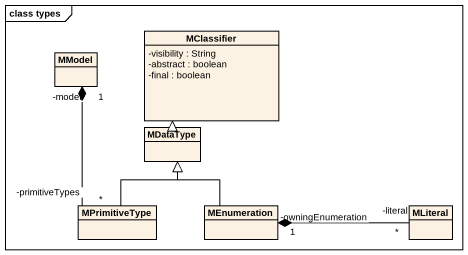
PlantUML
@startuml
mainframe class types
hide circle
hide empty members
skinparam classAttributeIconSize 0
class MClassifier {
  -visibility : String
  -abstract : boolean
  -final : boolean
}
class MModel
class MDataType
class MPrimitiveType
class MEnumeration
class MLiteral
MModel "-model\n1" *-- "-primitiveTypes\n*" MPrimitiveType
MDataType -up-|> MClassifier
MPrimitiveType -up-|> MDataType
MEnumeration -up-|> MDataType
MEnumeration "-owningEnumeration\n1" *-right- "-literal\n*" MLiteral
@enduml
